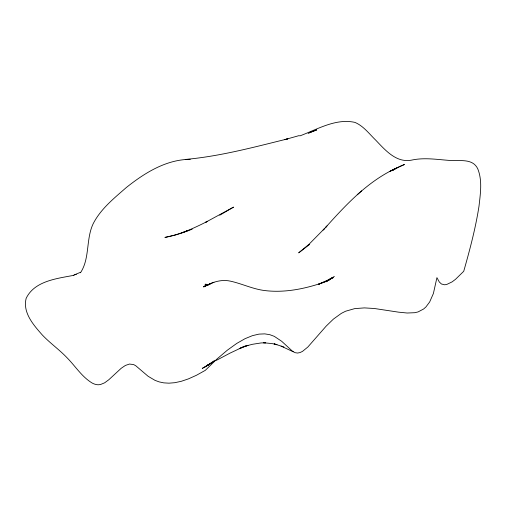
<?xml version="1.0" encoding="UTF-8"?>
<svg xmlns="http://www.w3.org/2000/svg" width="506" height="506" viewBox="0 0 506 506"><rect width="100%" height="100%" fill="white"/><g stroke="black" fill="none" stroke-linecap="round" stroke-linejoin="round"><path stroke-width="0.76" d="M327.047 225.891L325.326 227.763C345.781 204.936 367.343 181.717 395.547 168.485L389.443 171.667L395.547 168.485M309.634 244.417L298.685 252.848L308.983 244.309L325.921 227.118M323.075 230.141L324.77 228.37L324.213 228.946M80.467 272.772C89.992 258.534 85.824 239.249 93.104 223.873C100.593 209.029 114.002 198.308 126.272 187.562C144.577 172.97 166.139 159.479 190.294 159.314M357.242 194.747L361.657 190.863M326.522 281.76L327.774 280.817M329.033 279.881L331.538 278.009L328.033 280.507M327.97 280.666L331.538 278.009M214.025 360.86L205.265 366.882L210.294 363.586L202.248 368.431L211.635 363.004M392.991 170.199L394.718 169.061L392.966 170.212M328.008 280.558L334.352 276.371M210.294 363.586L206.859 365.737L215.056 360.62M393.769 169.782L399.62 166.518L404.452 164.494L394.478 168.998L396.837 167.865M219.718 215.221L233.551 207.118L205.778 222.204L207.561 221.293C193.988 228.155 179.984 234.689 164.912 237.415L175.98 234.828L185.221 231.874M330.235 279.084L325.946 281.545L333.233 277.611L318.704 284.163L326.073 281.418L318.704 284.163M216.366 360.361L230.103 353.087L243.462 346.781L239.237 348.628L248.01 345.383L243.683 346.566L252.431 344.295L261.033 342.954L265.713 342.79L263.322 342.733L272.165 343.599L276.984 344.738L274.132 343.833L283.948 347.008M80.176 272.418L73.642 275.194M321.095 283.259C302.999 289.242 283.67 292.923 264.594 290.539C252.779 289.065 241.988 283.683 230.432 281.159C221.128 279.034 211.685 282.323 203.684 286.946L209.61 284.075L203.652 286.541L209.516 284.505M207.776 284.859L213.956 282.259M308.16 133.457L313.556 131.06M299.767 135.943C317.167 129.454 335.706 118.1 354.915 122.389C363.498 125.975 369.184 133.831 375.699 140.13C385.06 149.89 396.015 162.888 411.163 160.212C423.996 157.303 437.007 159.523 449.91 160.453C459.518 161.224 472.825 158.011 477.816 168.953C482.522 180.762 480.365 193.868 479.011 206.113C475.602 228.2 469.821 249.825 463.724 271.298L455.489 279.331L452.124 281.861L446.716 284.48L444.603 284.789L441.396 283.974L439.303 281.975L436.925 277.649L433.395 293.499L429.657 301.974L425.944 306.921L423.648 308.976L418.076 311.924L414.756 312.702L407.172 313.018L398.545 312.158L374.37 308.502L364.415 307.895L354.725 308.616L345.604 311.222L341.335 313.378L333.384 319.122L326.149 326.142L307.831 347.034L302.55 351.354L300.014 352.574L297.534 353.049L295.093 352.669L292.677 351.392L281.697 341.291L274.296 336.351L269.837 334.694L264.764 333.878L258.996 334.118L252.456 335.649L245.056 338.678L236.719 343.447L227.371 350.165L216.916 359.058L205.291 370.354L196.448 375.269L188.447 378.874L181.237 381.315L174.76 382.7L168.96 383.175L163.78 382.865L159.162 381.885L155.051 380.379L148.125 376.287L135.734 365.724L133.654 364.586L129.504 364.048L125.355 365.458L121.212 368.279L108.765 379.778L104.622 382.814L100.473 384.541L98.398 384.769A19.683 11.727 58.4 0 1 92.174 383.048C81.94 376.888 75.508 366.395 67.292 358.014C59.525 349.798 50.202 343.264 42.403 335.086C33.617 325.143 22.53 312.689 26.135 298.395C34.484 280.881 56.963 278.585 73.927 275.296M185.936 231.628L192.21 229.167M310.172 132.414L316.712 129.928L313.138 131.225M181.629 232.868L187.087 230.862L186.183 231.185M74.686 274.821L76.381 274.208M299.229 135.57L284.751 139.631L287.901 138.808C254.025 147.164 220.123 156.341 185.247 159.453M210.085 284.498L207.245 284.751L209.61 284.543M209.807 284.511L205.019 284.252L208.624 284.644M281.045 346.11L293.233 351.759"/></g></svg>
